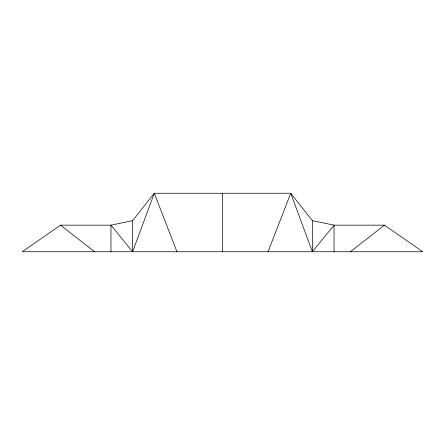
<?xml version="1.0" encoding="UTF-8"?>
<svg xmlns="http://www.w3.org/2000/svg" width="445" height="445" viewBox="0 0 445 445"><rect width="100%" height="100%" fill="white"/><g stroke="black" fill="none" stroke-linecap="round" stroke-linejoin="round"><path stroke-width="0.67" d="M110.961 251.742L110.961 225.159L132.616 251.742L154.27 193.258L290.73 193.258L312.384 220.67L312.384 251.742L334.039 225.159L384.452 225.159L422.75 251.742L22.25 251.742L60.548 225.159L110.961 225.159L132.616 220.67L154.27 193.258L176.96 251.742M268.04 251.742L290.73 193.258L312.384 251.742M350.421 251.742L384.452 225.159M312.384 220.67L334.039 225.159L334.039 251.742M60.548 225.159L94.579 251.742M222.5 193.258L222.5 251.742M132.616 220.67L132.616 251.742"/></g></svg>
